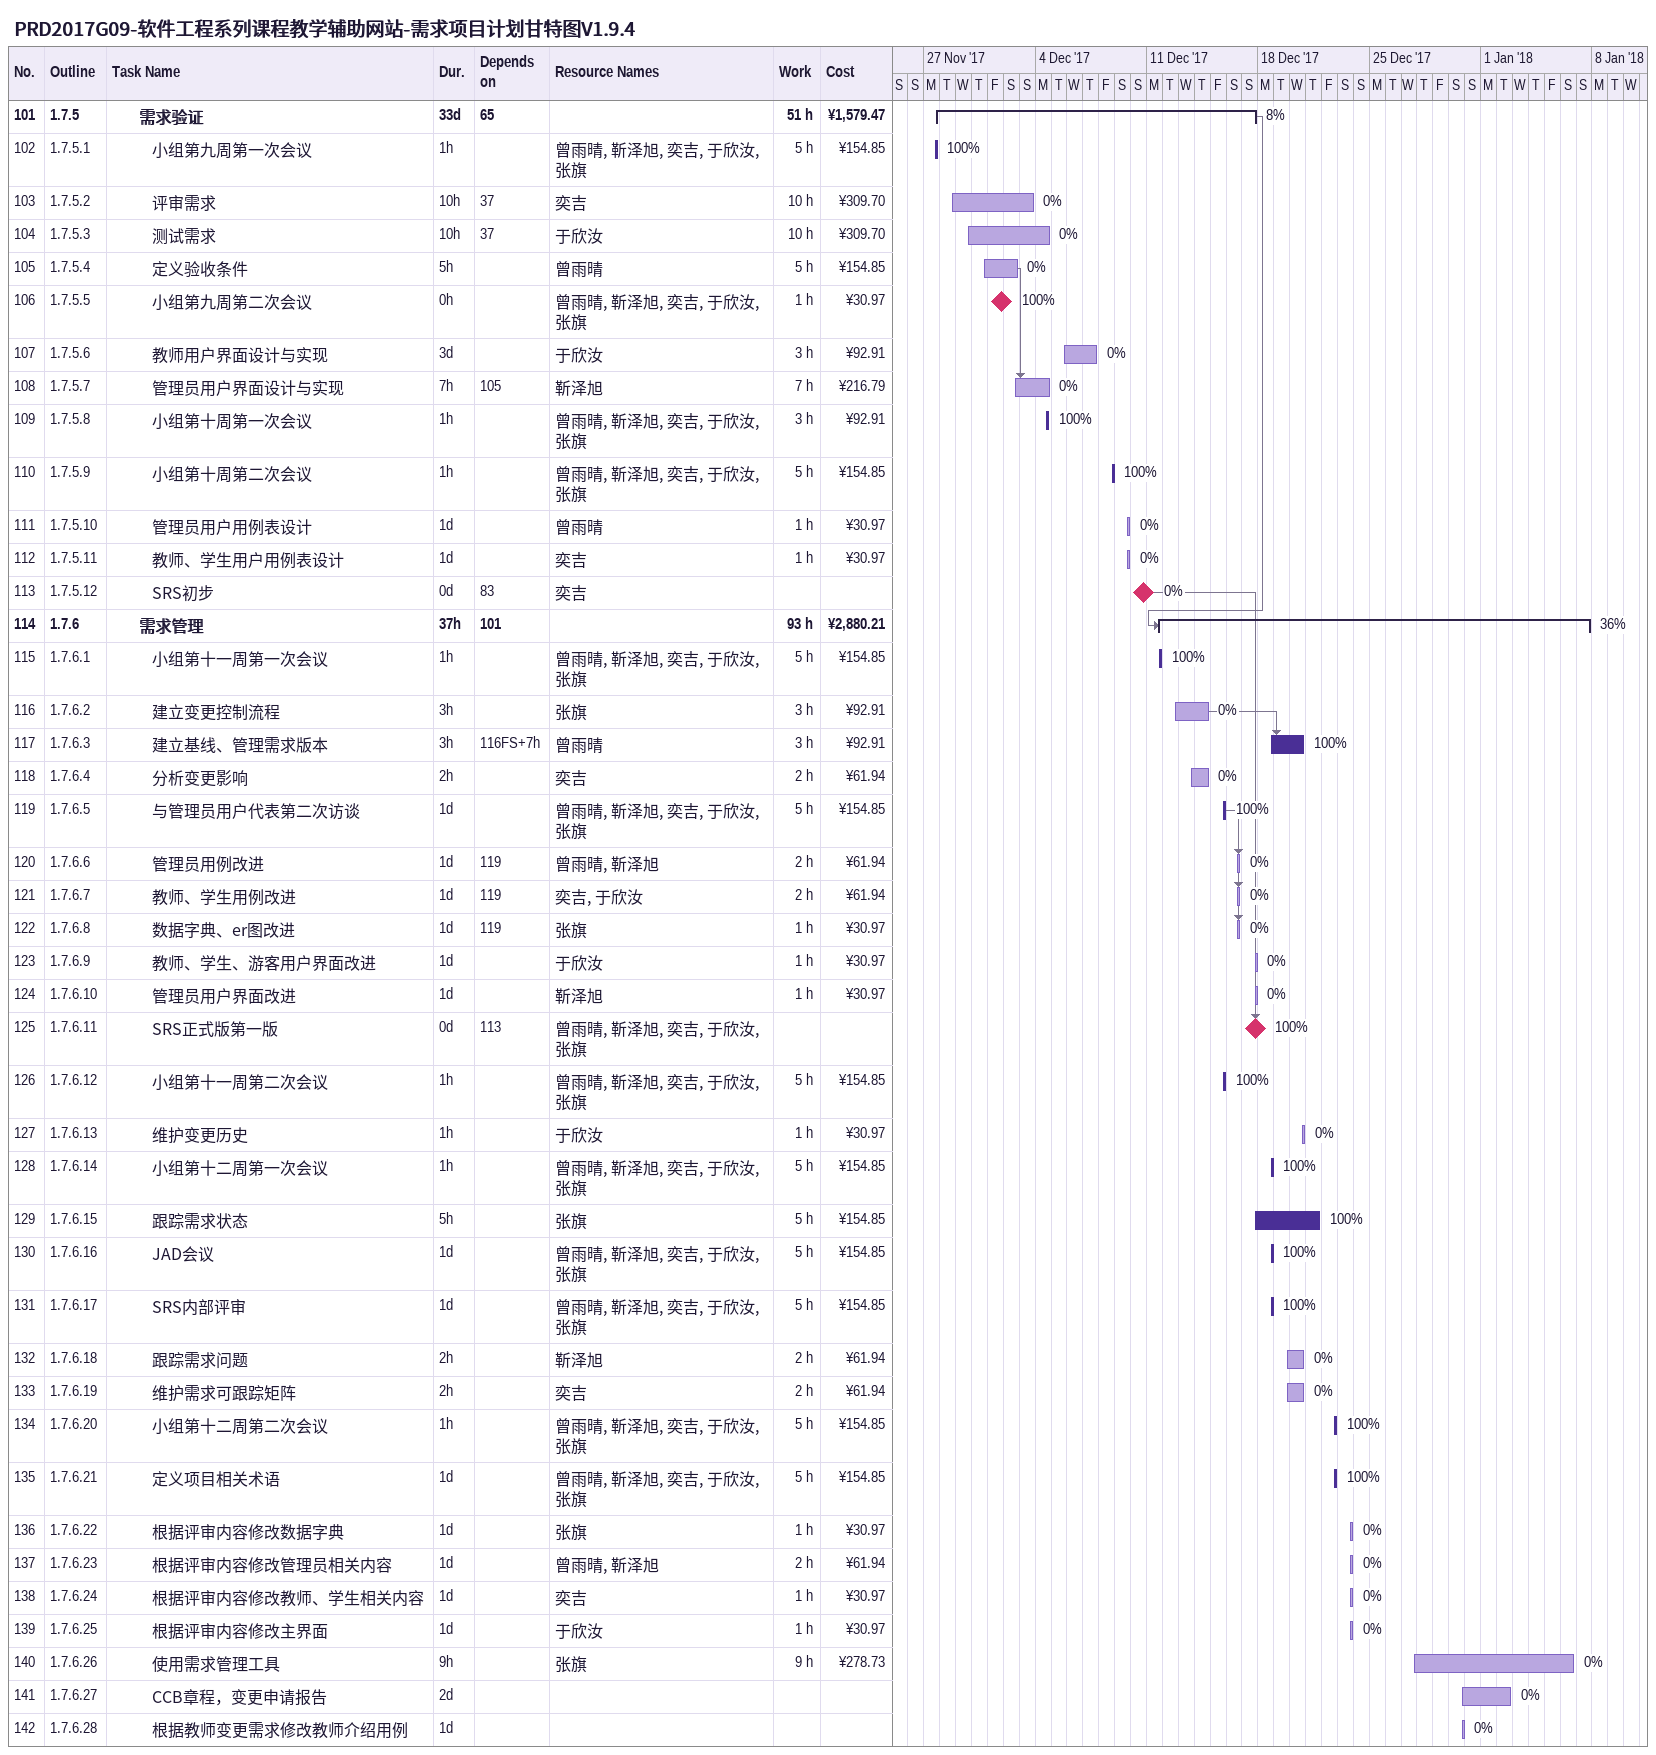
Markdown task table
PRD2017G09-软件工程系列课程教学辅助网站-需求项目计划甘特图V1.9.4

| ID | WBS | Task | Duration | Start | Finish | Predecessors | Resources | % complete | Work (h) | Cost (¥) |
|---|---|---|---|---|---|---|---|---|---|---|
| 101 | 1.7.5 | **需求验证** | 33d | 2017-11-27 | 2017-12-17 | 65 |  | 8 | 51 | 1579.47 |
| 102 | 1.7.5.1 | 小组第九周第一次会议 | 1h | 2017-11-27 | 2017-11-27 |  | 曾雨晴, 靳泽旭, 奕吉, 于欣汝, 张旗 | 100 | 5 | 154.85 |
| 103 | 1.7.5.2 | 评审需求 | 10h | 2017-11-28 | 2017-12-03 | 37 | 奕吉 | 0 | 10 | 309.70 |
| 104 | 1.7.5.3 | 测试需求 | 10h | 2017-11-29 | 2017-12-04 | 37 | 于欣汝 | 0 | 10 | 309.70 |
| 105 | 1.7.5.4 | 定义验收条件 | 5h | 2017-11-30 | 2017-12-02 |  | 曾雨晴 | 0 | 5 | 154.85 |
| 106 | 1.7.5.5 | 小组第九周第二次会议 | 0h | 2017-12-01 | 2017-12-01 |  | 曾雨晴, 靳泽旭, 奕吉, 于欣汝, 张旗 | 100 | 1 | 30.97 |
| 107 | 1.7.5.6 | 教师用户界面设计与实现 | 3d | 2017-12-05 | 2017-12-07 |  | 于欣汝 | 0 | 3 | 92.91 |
| 108 | 1.7.5.7 | 管理员用户界面设计与实现 | 7h | 2017-12-02 | 2017-12-04 | 105 | 靳泽旭 | 0 | 7 | 216.79 |
| 109 | 1.7.5.8 | 小组第十周第一次会议 | 1h | 2017-12-04 | 2017-12-04 |  | 曾雨晴, 靳泽旭, 奕吉, 于欣汝, 张旗 | 100 | 3 | 92.91 |
| 110 | 1.7.5.9 | 小组第十周第二次会议 | 1h | 2017-12-08 | 2017-12-08 |  | 曾雨晴, 靳泽旭, 奕吉, 于欣汝, 张旗 | 100 | 5 | 154.85 |
| 111 | 1.7.5.10 | 管理员用户用例表设计 | 1d | 2017-12-09 | 2017-12-09 |  | 曾雨晴 | 0 | 1 | 30.97 |
| 112 | 1.7.5.11 | 教师、学生用户用例表设计 | 1d | 2017-12-09 | 2017-12-09 |  | 奕吉 | 0 | 1 | 30.97 |
| 113 | 1.7.5.12 | SRS初步 | 0d | 2017-12-10 | 2017-12-10 | 83 | 奕吉 | 0 |  |  |
| 114 | 1.7.6 | **需求管理** | 37h | 2017-12-11 | 2018-01-07 | 101 |  | 36 | 93 | 2880.21 |
| 115 | 1.7.6.1 | 小组第十一周第一次会议 | 1h | 2017-12-11 | 2017-12-11 |  | 曾雨晴, 靳泽旭, 奕吉, 于欣汝, 张旗 | 100 | 5 | 154.85 |
| 116 | 1.7.6.2 | 建立变更控制流程 | 3h | 2017-12-12 | 2017-12-14 |  | 张旗 | 0 | 3 | 92.91 |
| 117 | 1.7.6.3 | 建立基线、管理需求版本 | 3h | 2017-12-18 | 2017-12-20 | 116FS+7h | 曾雨晴 | 100 | 3 | 92.91 |
| 118 | 1.7.6.4 | 分析变更影响 | 2h | 2017-12-13 | 2017-12-14 |  | 奕吉 | 0 | 2 | 61.94 |
| 119 | 1.7.6.5 | 与管理员用户代表第二次访谈 | 1d | 2017-12-15 | 2017-12-15 |  | 曾雨晴, 靳泽旭, 奕吉, 于欣汝, 张旗 | 100 | 5 | 154.85 |
| 120 | 1.7.6.6 | 管理员用例改进 | 1d | 2017-12-16 | 2017-12-16 | 119 | 曾雨晴, 靳泽旭 | 0 | 2 | 61.94 |
| 121 | 1.7.6.7 | 教师、学生用例改进 | 1d | 2017-12-16 | 2017-12-16 | 119 | 奕吉, 于欣汝 | 0 | 2 | 61.94 |
| 122 | 1.7.6.8 | 数据字典、er图改进 | 1d | 2017-12-16 | 2017-12-16 | 119 | 张旗 | 0 | 1 | 30.97 |
| 123 | 1.7.6.9 | 教师、学生、游客用户界面改进 | 1d | 2017-12-17 | 2017-12-17 |  | 于欣汝 | 0 | 1 | 30.97 |
| 124 | 1.7.6.10 | 管理员用户界面改进 | 1d | 2017-12-17 | 2017-12-17 |  | 靳泽旭 | 0 | 1 | 30.97 |
| 125 | 1.7.6.11 | SRS正式版第一版 | 0d | 2017-12-17 | 2017-12-17 | 113 | 曾雨晴, 靳泽旭, 奕吉, 于欣汝, 张旗 | 100 |  |  |
| 126 | 1.7.6.12 | 小组第十一周第二次会议 | 1h | 2017-12-15 | 2017-12-15 |  | 曾雨晴, 靳泽旭, 奕吉, 于欣汝, 张旗 | 100 | 5 | 154.85 |
| 127 | 1.7.6.13 | 维护变更历史 | 1h | 2017-12-20 | 2017-12-20 |  | 于欣汝 | 0 | 1 | 30.97 |
| 128 | 1.7.6.14 | 小组第十二周第一次会议 | 1h | 2017-12-18 | 2017-12-18 |  | 曾雨晴, 靳泽旭, 奕吉, 于欣汝, 张旗 | 100 | 5 | 154.85 |
| 129 | 1.7.6.15 | 跟踪需求状态 | 5h | 2017-12-17 | 2017-12-21 |  | 张旗 | 100 | 5 | 154.85 |
| 130 | 1.7.6.16 | JAD会议 | 1d | 2017-12-18 | 2017-12-18 |  | 曾雨晴, 靳泽旭, 奕吉, 于欣汝, 张旗 | 100 | 5 | 154.85 |
| 131 | 1.7.6.17 | SRS内部评审 | 1d | 2017-12-18 | 2017-12-18 |  | 曾雨晴, 靳泽旭, 奕吉, 于欣汝, 张旗 | 100 | 5 | 154.85 |
| 132 | 1.7.6.18 | 跟踪需求问题 | 2h | 2017-12-19 | 2017-12-20 |  | 靳泽旭 | 0 | 2 | 61.94 |
| 133 | 1.7.6.19 | 维护需求可跟踪矩阵 | 2h | 2017-12-19 | 2017-12-20 |  | 奕吉 | 0 | 2 | 61.94 |
| 134 | 1.7.6.20 | 小组第十二周第二次会议 | 1h | 2017-12-22 | 2017-12-22 |  | 曾雨晴, 靳泽旭, 奕吉, 于欣汝, 张旗 | 100 | 5 | 154.85 |
| 135 | 1.7.6.21 | 定义项目相关术语 | 1d | 2017-12-22 | 2017-12-22 |  | 曾雨晴, 靳泽旭, 奕吉, 于欣汝, 张旗 | 100 | 5 | 154.85 |
| 136 | 1.7.6.22 | 根据评审内容修改数据字典 | 1d | 2017-12-23 | 2017-12-23 |  | 张旗 | 0 | 1 | 30.97 |
| 137 | 1.7.6.23 | 根据评审内容修改管理员相关内容 | 1d | 2017-12-23 | 2017-12-23 |  | 曾雨晴, 靳泽旭 | 0 | 2 | 61.94 |
| 138 | 1.7.6.24 | 根据评审内容修改教师、学生相关内容 | 1d | 2017-12-23 | 2017-12-23 |  | 奕吉 | 0 | 1 | 30.97 |
| 139 | 1.7.6.25 | 根据评审内容修改主界面 | 1d | 2017-12-23 | 2017-12-23 |  | 于欣汝 | 0 | 1 | 30.97 |
| 140 | 1.7.6.26 | 使用需求管理工具 | 9h | 2017-12-27 | 2018-01-06 |  | 张旗 | 0 | 9 | 278.73 |
| 141 | 1.7.6.27 | CCB章程，变更申请报告 | 2d | 2017-12-30 | 2018-01-02 |  |  | 0 |  |  |
| 142 | 1.7.6.28 | 根据教师变更需求修改教师介绍用例 | 1d | 2017-12-30 | 2017-12-30 |  |  | 0 |  |  |
